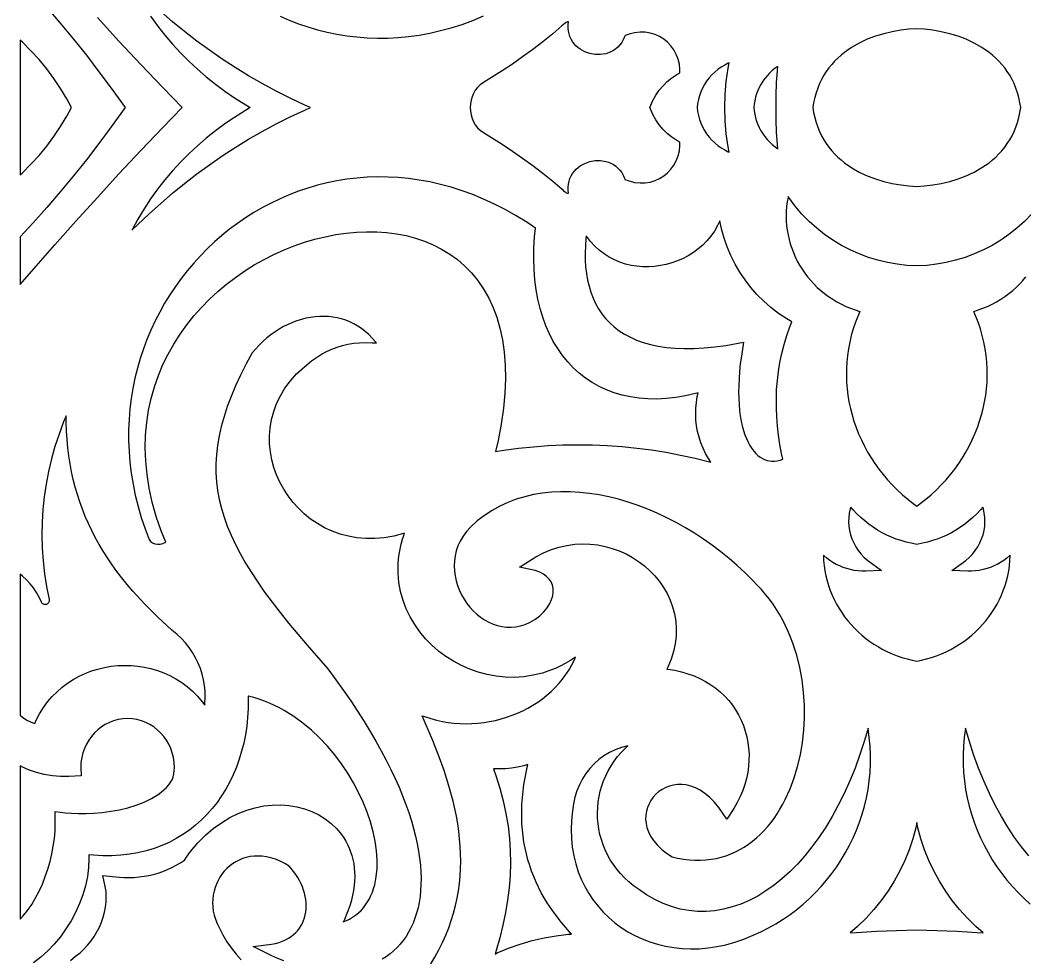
# Model space of a CAD drawing. Extents: x -375 to 375, y -1025 to 1025.
# Drawn here: x -265 to -192.2, y -570.1 to -502.1 of the extents above; entities that cross this region are included whole.
import ezdxf

# ---------------------------------------------------------------- set-up
doc = ezdxf.new("R2010")
doc.units = 0
doc.layers.add('LAYER_10', color=1, linetype='CONTINUOUS')

msp = doc.modelspace()

# ---------------------------------------------------------------- linework, layer by layer
at = {"layer": 'LAYER_10'}
for points in [[(-263.063, -501.175), (-262.084, -502.311), (-261.128, -503.464), (-260.192, -504.633), (-259.279, -505.818), (-258.388, -507.02), (-257.391, -508.417), (-258.388, -509.814), (-259.279, -511.016), (-260.192, -512.201), (-261.128, -513.37), (-262.084, -514.523), (-263.063, -515.659), (-264.062, -516.778), (-264.998, -517.788), (-264.998, -521.247), (-264.014, -520.109), (-262.489, -518.373), (-260.949, -516.648), (-259.396, -514.935), (-257.829, -513.233), (-256.248, -511.543), (-254.654, -509.865), (-253.255, -508.417), (-254.654, -506.969), (-256.248, -505.291), (-257.829, -503.601), (-259.396, -501.899)], [(-255.538, -501.79), (-255.034, -502.491), (-254.504, -503.169), (-253.949, -503.823), (-253.37, -504.454), (-252.769, -505.059), (-252.146, -505.64), (-251.502, -506.195), (-250.839, -506.724), (-250.156, -507.227), (-249.457, -507.703), (-248.315, -508.417), (-249.457, -509.131), (-250.156, -509.607), (-250.839, -510.11), (-251.502, -510.639), (-252.146, -511.194), (-252.769, -511.775), (-253.37, -512.381), (-253.949, -513.011), (-254.504, -513.665), (-255.034, -514.343), (-255.538, -515.044), (-256.015, -515.768), (-256.465, -516.514), (-256.885, -517.281), (-256.9, -517.311), (-256.488, -516.908), (-255.652, -516.126), (-254.805, -515.367), (-253.944, -514.631), (-253.07, -513.918), (-252.179, -513.23), (-251.272, -512.565), (-250.348, -511.924), (-249.404, -511.308), (-248.44, -510.716), (-247.455, -510.149), (-246.448, -509.606), (-245.417, -509.089), (-244.362, -508.597), (-243.944, -508.417), (-244.362, -508.237), (-245.417, -507.745), (-246.448, -507.228), (-247.455, -506.685), (-248.44, -506.118), (-249.404, -505.526), (-250.348, -504.91), (-251.272, -504.269), (-252.179, -503.604), (-253.07, -502.916), (-253.944, -502.203), (-254.805, -501.468)], [(-246.155, -501.806), (-245.496, -502.09), (-244.826, -502.347), (-244.144, -502.577), (-243.452, -502.78), (-242.749, -502.955), (-242.037, -503.101), (-241.315, -503.218), (-240.585, -503.305), (-239.848, -503.361), (-239.103, -503.387), (-238.352, -503.38), (-237.595, -503.341), (-236.833, -503.268), (-236.066, -503.162), (-235.295, -503.022), (-234.52, -502.846), (-233.743, -502.635), (-232.963, -502.388), (-232.181, -502.103), (-231.399, -501.78)], [(-191.673, -516.141), (-192.194, -516.677), (-192.743, -517.171), (-193.318, -517.625), (-193.916, -518.037), (-194.536, -518.408), (-195.175, -518.738), (-195.83, -519.027), (-196.5, -519.274), (-197.182, -519.481), (-197.875, -519.647), (-198.575, -519.772), (-199.281, -519.856), (-200, -519.899), (-200.719, -519.856), (-201.425, -519.772), (-202.125, -519.647), (-202.817, -519.481), (-203.5, -519.274), (-204.17, -519.027), (-204.825, -518.738), (-205.464, -518.408), (-206.084, -518.037), (-206.682, -517.625), (-207.257, -517.171), (-207.806, -516.677), (-208.327, -516.141), (-208.817, -515.565), (-209.274, -514.947), (-209.321, -514.875), (-209.329, -514.91), (-209.39, -515.255), (-209.434, -515.6), (-209.46, -515.944), (-209.468, -516.287), (-209.46, -516.629), (-209.435, -516.969), (-209.393, -517.305), (-209.335, -517.639), (-209.261, -517.969), (-209.171, -518.295), (-209.066, -518.616), (-208.945, -518.932), (-208.809, -519.242), (-208.659, -519.546), (-208.493, -519.843), (-208.314, -520.132), (-208.12, -520.414), (-207.913, -520.686), (-207.692, -520.95), (-207.458, -521.204), (-207.211, -521.448), (-206.951, -521.681), (-206.679, -521.903), (-206.394, -522.113), (-206.097, -522.311), (-205.788, -522.496), (-205.468, -522.667), (-205.136, -522.825), (-204.794, -522.968), (-204.135, -523.206), (-204.444, -523.982), (-204.607, -524.455), (-204.747, -524.932), (-204.863, -525.411), (-204.956, -525.893), (-205.027, -526.376), (-205.076, -526.86), (-205.102, -527.344), (-205.107, -527.828), (-205.09, -528.31), (-205.052, -528.792), (-204.993, -529.271), (-204.914, -529.747), (-204.813, -530.22), (-204.693, -530.689), (-204.553, -531.153), (-204.393, -531.612), (-204.214, -532.065), (-204.016, -532.511), (-203.799, -532.951), (-203.564, -533.382), (-203.31, -533.805), (-203.038, -534.219), (-202.749, -534.623), (-202.442, -535.016), (-202.118, -535.399), (-201.778, -535.77), (-201.421, -536.129), (-201.047, -536.474), (-200.657, -536.806), (-200.252, -537.124), (-200, -537.306), (-199.748, -537.124), (-199.342, -536.806), (-198.953, -536.474), (-198.579, -536.129), (-198.222, -535.77), (-197.881, -535.399), (-197.558, -535.016), (-197.251, -534.623), (-196.962, -534.219), (-196.69, -533.805), (-196.436, -533.382), (-196.201, -532.951), (-195.984, -532.511), (-195.786, -532.065), (-195.607, -531.612), (-195.447, -531.153), (-195.307, -530.689), (-195.186, -530.22), (-195.086, -529.747), (-195.007, -529.271), (-194.948, -528.792), (-194.91, -528.31), (-194.893, -527.828), (-194.898, -527.344), (-194.924, -526.86), (-194.973, -526.376), (-195.043, -525.893), (-195.137, -525.411), (-195.253, -524.932), (-195.393, -524.455), (-195.556, -523.982), (-195.864, -523.206), (-195.206, -522.968), (-194.864, -522.825), (-194.532, -522.667), (-194.212, -522.496), (-193.903, -522.311), (-193.606, -522.113), (-193.321, -521.903), (-193.049, -521.681), (-192.789, -521.448), (-192.542, -521.204), (-192.308, -520.95), (-192.087, -520.686)], [(-235.236, -570.479), (-234.945, -569.995), (-234.652, -569.462), (-234.385, -568.928), (-234.146, -568.395), (-233.932, -567.861), (-233.743, -567.327), (-233.579, -566.793), (-233.438, -566.258), (-233.321, -565.723), (-233.226, -565.187), (-233.152, -564.65), (-233.1, -564.112), (-233.069, -563.574), (-233.058, -563.034), (-233.066, -562.493), (-233.093, -561.952), (-233.138, -561.409), (-233.2, -560.864), (-233.28, -560.319), (-233.376, -559.774), (-233.616, -558.675), (-233.914, -557.572), (-234.265, -556.464), (-234.665, -555.351), (-235.11, -554.233), (-235.849, -552.514), (-234.811, -552.805), (-234.387, -552.901), (-233.961, -552.976), (-233.532, -553.029), (-233.102, -553.061), (-232.671, -553.073), (-232.242, -553.064), (-231.813, -553.035), (-231.388, -552.987), (-230.966, -552.919), (-230.548, -552.833), (-230.135, -552.728), (-229.729, -552.604), (-229.329, -552.463), (-228.938, -552.304), (-228.556, -552.128), (-228.184, -551.935), (-227.822, -551.725), (-227.473, -551.5), (-227.136, -551.259), (-226.812, -551.003), (-226.503, -550.732), (-226.21, -550.446), (-225.933, -550.146), (-225.672, -549.833), (-225.43, -549.506), (-225.206, -549.166), (-225.002, -548.814), (-224.819, -548.449), (-224.728, -548.239), (-224.84, -548.318), (-225.159, -548.524), (-225.482, -548.712), (-225.808, -548.884), (-226.137, -549.038), (-226.472, -549.177), (-227.139, -549.403), (-227.813, -549.567), (-228.49, -549.67), (-229.165, -549.714), (-229.835, -549.7), (-230.497, -549.633), (-231.149, -549.512), (-231.786, -549.342), (-232.407, -549.123), (-233.007, -548.858), (-233.584, -548.55), (-234.136, -548.2), (-234.658, -547.81), (-235.148, -547.382), (-235.603, -546.919), (-236.02, -546.422), (-236.395, -545.893), (-236.726, -545.335), (-237.009, -544.749), (-237.24, -544.137), (-237.418, -543.503), (-237.537, -542.851), (-237.574, -542.513), (-237.596, -542.174), (-237.601, -541.831), (-237.59, -541.485), (-237.562, -541.135), (-237.517, -540.782), (-237.455, -540.427), (-237.375, -540.069), (-237.276, -539.71), (-237.159, -539.349), (-237.128, -539.266), (-237.201, -539.291), (-237.906, -539.476), (-238.598, -539.597), (-239.276, -539.656), (-239.937, -539.656), (-240.579, -539.599), (-241.2, -539.489), (-241.8, -539.329), (-242.375, -539.121), (-242.923, -538.867), (-243.444, -538.572), (-243.936, -538.238), (-244.396, -537.868), (-244.823, -537.464), (-245.215, -537.03), (-245.571, -536.568), (-245.89, -536.081), (-246.169, -535.571), (-246.406, -535.043), (-246.601, -534.497), (-246.751, -533.938), (-246.855, -533.368), (-246.91, -532.789), (-246.915, -532.205), (-246.869, -531.619), (-246.769, -531.034), (-246.613, -530.452), (-246.401, -529.878), (-246.13, -529.314), (-245.8, -528.764), (-245.409, -528.23), (-244.954, -527.715), (-244.583, -527.37), (-244.222, -527.061), (-243.864, -526.78), (-243.504, -526.525), (-243.142, -526.298), (-242.776, -526.098), (-242.403, -525.925), (-242.022, -525.779), (-241.631, -525.661), (-241.23, -525.569), (-240.816, -525.503), (-240.389, -525.463), (-239.945, -525.449), (-239.485, -525.459), (-239.174, -525.481), (-239.236, -525.399), (-239.473, -525.124), (-239.721, -524.872), (-239.979, -524.644), (-240.247, -524.438), (-240.523, -524.254), (-240.807, -524.092), (-241.099, -523.952), (-241.398, -523.833), (-241.702, -523.735), (-242.013, -523.658), (-242.328, -523.602), (-242.647, -523.566), (-242.969, -523.55), (-243.294, -523.554), (-243.621, -523.579), (-243.949, -523.623), (-244.278, -523.687), (-244.605, -523.77), (-244.932, -523.872), (-245.256, -523.994), (-245.578, -524.135), (-245.895, -524.294), (-246.208, -524.472), (-246.515, -524.668), (-246.817, -524.882), (-247.111, -525.115), (-247.397, -525.365), (-247.674, -525.632), (-247.942, -525.917), (-248.183, -526.199), (-248.615, -527.001), (-249.019, -527.805), (-249.381, -528.587), (-249.7, -529.348), (-249.979, -530.091), (-250.216, -530.816), (-250.413, -531.524), (-250.569, -532.219), (-250.686, -532.901), (-250.762, -533.571), (-250.8, -534.233), (-250.798, -534.887), (-250.758, -535.536), (-250.679, -536.181), (-250.561, -536.824), (-250.405, -537.468), (-250.21, -538.113), (-249.977, -538.762), (-249.705, -539.416), (-249.395, -540.077), (-249.047, -540.746), (-248.66, -541.426), (-248.235, -542.116), (-247.771, -542.819), (-247.27, -543.537), (-246.73, -544.27), (-246.153, -545.02), (-245.539, -545.788), (-244.198, -547.389), (-242.699, -549.093), (-242.109, -549.889), (-241.554, -550.663), (-241.029, -551.425), (-240.532, -552.173), (-240.063, -552.908), (-239.621, -553.63), (-239.207, -554.338), (-238.82, -555.033), (-238.459, -555.715), (-238.124, -556.383), (-237.815, -557.037), (-237.53, -557.678), (-237.271, -558.304), (-237.036, -558.917), (-236.824, -559.517), (-236.636, -560.102), (-236.472, -560.673), (-236.33, -561.231), (-236.21, -561.774), (-236.112, -562.303), (-236.035, -562.818), (-235.98, -563.319), (-235.946, -563.805), (-235.932, -564.277), (-235.938, -564.735), (-235.963, -565.178), (-236.008, -565.606), (-236.072, -566.02), (-236.155, -566.418), (-236.256, -566.802), (-236.375, -567.17), (-236.511, -567.522), (-236.665, -567.859), (-236.836, -568.18), (-237.023, -568.485), (-237.225, -568.773), (-237.443, -569.045), (-237.676, -569.3), (-237.923, -569.537), (-238.184, -569.758), (-238.459, -569.96), (-238.745, -570.145)], [(-261.335, -570.235), (-260.971, -569.924), (-260.654, -569.671), (-260.368, -569.406), (-260.102, -569.121), (-259.855, -568.818), (-259.631, -568.5), (-259.429, -568.167), (-259.252, -567.822), (-259.1, -567.467), (-258.973, -567.105), (-258.874, -566.736), (-258.804, -566.364), (-258.762, -565.99), (-258.751, -565.615), (-258.771, -565.243), (-258.823, -564.875), (-259.01, -564.073), (-257.818, -564.201), (-257.45, -564.219), (-257.084, -564.221), (-256.723, -564.208), (-256.366, -564.178), (-256.014, -564.132), (-255.667, -564.07), (-255.325, -563.991), (-254.986, -563.895), (-254.653, -563.781), (-254.323, -563.65), (-253.998, -563.501), (-253.677, -563.333), (-253.361, -563.147), (-253.091, -562.969), (-252.885, -562.671), (-252.634, -562.335), (-252.376, -562.016), (-252.109, -561.712), (-251.562, -561.16), (-250.992, -560.67), (-250.404, -560.245), (-249.802, -559.882), (-249.189, -559.581), (-248.571, -559.34), (-247.95, -559.158), (-247.33, -559.033), (-246.715, -558.965), (-246.11, -558.952), (-245.517, -558.993), (-244.94, -559.087), (-244.384, -559.231), (-243.852, -559.426), (-243.348, -559.669), (-242.875, -559.961), (-242.439, -560.299), (-242.043, -560.682), (-241.694, -561.105), (-241.534, -561.338), (-241.389, -561.577), (-241.258, -561.827), (-241.14, -562.086), (-241.037, -562.355), (-240.948, -562.633), (-240.875, -562.92), (-240.818, -563.215), (-240.777, -563.519), (-240.752, -563.83), (-240.745, -564.15), (-240.756, -564.476), (-240.784, -564.81), (-240.831, -565.151), (-240.896, -565.498), (-240.98, -565.851), (-241.084, -566.211), (-241.207, -566.577), (-241.351, -566.949), (-241.515, -567.327), (-241.57, -567.439), (-241.379, -567.361), (-241.129, -567.236), (-240.895, -567.097), (-240.677, -566.945), (-240.475, -566.779), (-240.287, -566.601), (-240.115, -566.409), (-239.956, -566.206), (-239.812, -565.991), (-239.682, -565.763), (-239.565, -565.525), (-239.462, -565.275), (-239.372, -565.015), (-239.296, -564.744), (-239.234, -564.464), (-239.185, -564.178), (-239.126, -563.569), (-239.12, -562.935), (-239.165, -562.275), (-239.262, -561.594), (-239.408, -560.897), (-239.602, -560.19), (-239.843, -559.476), (-240.13, -558.761), (-240.461, -558.05), (-240.834, -557.346), (-241.249, -556.654), (-241.702, -555.98), (-242.194, -555.328), (-242.722, -554.702), (-243.284, -554.107), (-243.879, -553.547), (-244.506, -553.027), (-245.162, -552.551), (-245.849, -552.122), (-246.198, -551.929), (-246.557, -551.749), (-246.922, -551.582), (-247.292, -551.431), (-247.669, -551.295), (-248.051, -551.174), (-248.439, -551.07), (-248.463, -551.065), (-248.455, -551.325), (-248.466, -551.977), (-248.505, -552.62), (-248.572, -553.252), (-248.667, -553.872), (-248.79, -554.48), (-248.939, -555.075), (-249.116, -555.654), (-249.319, -556.219), (-249.548, -556.767), (-249.803, -557.297), (-250.083, -557.808), (-250.388, -558.3), (-250.718, -558.772), (-251.073, -559.221), (-251.451, -559.648), (-251.853, -560.051), (-252.278, -560.429), (-252.725, -560.781), (-253.195, -561.106), (-253.686, -561.403), (-254.199, -561.671), (-254.733, -561.908), (-255.287, -562.115), (-255.86, -562.289), (-256.453, -562.43), (-257.064, -562.537), (-257.694, -562.61), (-258.341, -562.646), (-259.006, -562.645), (-259.687, -562.607), (-260.017, -562.571), (-260.007, -562.842), (-260.031, -563.496), (-260.114, -564.156), (-260.253, -564.815), (-260.444, -565.47), (-260.685, -566.114), (-260.971, -566.745), (-261.301, -567.357), (-261.672, -567.947), (-262.08, -568.51), (-262.524, -569.041), (-262.999, -569.537), (-263.505, -569.992), (-264.038, -570.402)], [(-191.882, -562.651), (-192.404, -562.005), (-192.908, -561.314), (-193.395, -560.58), (-193.863, -559.803), (-194.311, -558.985), (-194.738, -558.124), (-195.142, -557.224), (-195.523, -556.283), (-195.879, -555.302), (-196.209, -554.283), (-196.465, -553.391), (-196.472, -553.43), (-196.56, -554.072), (-196.617, -554.712), (-196.644, -555.347), (-196.642, -555.978), (-196.611, -556.604), (-196.551, -557.224), (-196.464, -557.837), (-196.35, -558.443), (-196.209, -559.041), (-196.042, -559.63), (-195.85, -560.209), (-195.633, -560.779), (-195.392, -561.337), (-195.127, -561.883), (-194.838, -562.417), (-194.528, -562.937), (-194.195, -563.443), (-193.841, -563.935), (-193.466, -564.41), (-193.071, -564.87), (-192.656, -565.312), (-192.223, -565.737), (-191.77, -566.143)], [(-245.877, -570.254), (-246.309, -570.078), (-246.743, -569.885), (-248.106, -569.223), (-246.773, -569.05), (-246.49, -568.993), (-246.226, -568.921), (-245.98, -568.834), (-245.752, -568.733), (-245.542, -568.619), (-245.349, -568.493), (-245.173, -568.356), (-245.014, -568.208), (-244.87, -568.05), (-244.743, -567.883), (-244.63, -567.707), (-244.533, -567.522), (-244.45, -567.33), (-244.383, -567.131), (-244.33, -566.925), (-244.292, -566.713), (-244.27, -566.496), (-244.262, -566.275), (-244.269, -566.05), (-244.292, -565.822), (-244.329, -565.592), (-244.382, -565.36), (-244.449, -565.129), (-244.532, -564.898), (-244.629, -564.668), (-244.742, -564.441), (-244.87, -564.216), (-245.012, -563.996), (-245.169, -563.781), (-245.341, -563.571), (-245.504, -563.393), (-245.818, -563.204), (-246.156, -563.033), (-246.489, -562.897), (-246.815, -562.793), (-247.134, -562.72), (-247.445, -562.676), (-247.749, -562.661), (-248.043, -562.672), (-248.328, -562.708), (-248.603, -562.769), (-248.868, -562.852), (-249.121, -562.957), (-249.363, -563.083), (-249.592, -563.228), (-249.807, -563.392), (-250.008, -563.572), (-250.194, -563.769), (-250.364, -563.981), (-250.517, -564.206), (-250.652, -564.444), (-250.769, -564.693), (-250.866, -564.952), (-250.942, -565.219), (-250.998, -565.495), (-251.031, -565.777), (-251.042, -566.064), (-251.029, -566.356), (-250.992, -566.651), (-250.929, -566.948), (-250.839, -567.247), (-250.722, -567.546), (-250.573, -567.852), (-250.299, -568.38), (-250.001, -568.872), (-249.678, -569.336), (-249.332, -569.769), (-248.963, -570.174)]]:
    msp.add_lwpolyline(points, dxfattribs=at)
for points in [[(-225.716, -514.342), (-225.598, -514.455), (-225.498, -514.534), (-225.407, -514.59), (-225.33, -514.622), (-225.269, -514.632), (-225.239, -514.63), (-225.267, -514.404), (-225.272, -514.178), (-225.251, -513.961), (-225.208, -513.753), (-225.143, -513.556), (-225.058, -513.371), (-224.955, -513.199), (-224.837, -513.041), (-224.699, -512.891), (-224.403, -512.65), (-224.064, -512.462), (-223.699, -512.332), (-223.317, -512.263), (-222.928, -512.258), (-222.549, -512.319), (-222.354, -512.379), (-222.171, -512.455), (-221.994, -512.551), (-221.826, -512.666), (-221.668, -512.801), (-221.522, -512.957), (-221.391, -513.132), (-221.276, -513.326), (-221.178, -513.539), (-221.151, -513.621), (-220.855, -513.738), (-220.453, -513.839), (-220.061, -513.883), (-219.681, -513.874), (-219.316, -513.816), (-218.97, -513.711), (-218.644, -513.562), (-218.342, -513.373), (-218.066, -513.147), (-217.822, -512.886), (-217.611, -512.593), (-217.436, -512.272), (-217.302, -511.926), (-217.212, -511.556), (-217.168, -511.167), (-217.172, -510.925), (-217.385, -510.815), (-217.749, -510.576), (-218.086, -510.304), (-218.393, -510.001), (-218.67, -509.669), (-218.915, -509.312), (-219.125, -508.931), (-219.348, -508.417), (-219.125, -507.904), (-218.915, -507.522), (-218.67, -507.165), (-218.393, -506.833), (-218.086, -506.53), (-217.749, -506.258), (-217.385, -506.019), (-217.172, -505.909), (-217.168, -505.667), (-217.212, -505.278), (-217.302, -504.908), (-217.436, -504.562), (-217.611, -504.241), (-217.822, -503.949), (-218.066, -503.688), (-218.342, -503.461), (-218.644, -503.272), (-218.97, -503.123), (-219.316, -503.018), (-219.681, -502.96), (-220.061, -502.951), (-220.453, -502.995), (-220.859, -503.097), (-221.059, -503.168), (-221.149, -503.207), (-221.178, -503.295), (-221.276, -503.508), (-221.391, -503.702), (-221.522, -503.877), (-221.668, -504.033), (-221.826, -504.168), (-221.994, -504.283), (-222.171, -504.379), (-222.354, -504.456), (-222.549, -504.515), (-222.928, -504.576), (-223.317, -504.571), (-223.699, -504.502), (-224.064, -504.372), (-224.397, -504.187), (-224.558, -504.068), (-224.704, -503.938), (-224.837, -503.793), (-224.955, -503.635), (-225.058, -503.463), (-225.143, -503.278), (-225.208, -503.081), (-225.251, -502.873), (-225.272, -502.656), (-225.267, -502.431), (-225.239, -502.204), (-225.269, -502.202), (-225.33, -502.212), (-225.407, -502.244), (-225.492, -502.296), (-225.721, -502.496), (-226.39, -503.079), (-227.097, -503.653), (-227.827, -504.212), (-228.569, -504.75), (-229.311, -505.264), (-230.044, -505.75), (-231.419, -506.608), (-231.652, -506.773), (-231.844, -506.957), (-232.005, -507.164), (-232.137, -507.391), (-232.24, -507.634), (-232.312, -507.888), (-232.354, -508.149), (-232.365, -508.417), (-232.354, -508.685), (-232.312, -508.946), (-232.24, -509.201), (-232.137, -509.443), (-232.005, -509.67), (-231.844, -509.877), (-231.652, -510.061), (-231.419, -510.226), (-230.044, -511.084), (-229.311, -511.57), (-228.569, -512.084), (-227.827, -512.622), (-227.097, -513.181), (-226.39, -513.755)], [(-197.008, -503.248), (-197.614, -503.064), (-198.224, -502.92), (-198.832, -502.813), (-199.43, -502.741), (-200, -502.704), (-200.57, -502.741), (-201.168, -502.813), (-201.776, -502.92), (-202.386, -503.064), (-202.992, -503.248), (-203.588, -503.474), (-204.165, -503.743), (-204.721, -504.059), (-204.984, -504.232), (-205.241, -504.418), (-205.489, -504.617), (-205.726, -504.828), (-205.953, -505.052), (-206.169, -505.289), (-206.372, -505.54), (-206.563, -505.804), (-206.74, -506.082), (-206.903, -506.374), (-207.051, -506.682), (-207.184, -507.004), (-207.3, -507.343), (-207.398, -507.698), (-207.479, -508.069), (-207.534, -508.417), (-207.479, -508.765), (-207.398, -509.136), (-207.3, -509.491), (-207.184, -509.83), (-207.051, -510.152), (-206.903, -510.46), (-206.74, -510.752), (-206.563, -511.03), (-206.372, -511.294), (-206.169, -511.545), (-205.953, -511.782), (-205.726, -512.006), (-205.489, -512.217), (-205.244, -512.414), (-204.718, -512.777), (-204.165, -513.091), (-203.588, -513.36), (-202.992, -513.586), (-202.386, -513.77), (-201.776, -513.914), (-201.168, -514.021), (-200.57, -514.093), (-200, -514.13), (-199.43, -514.093), (-198.832, -514.021), (-198.224, -513.914), (-197.614, -513.77), (-197.008, -513.586), (-196.412, -513.36), (-195.835, -513.091), (-195.279, -512.775), (-195.016, -512.603), (-194.759, -512.416), (-194.511, -512.217), (-194.274, -512.006), (-194.047, -511.782), (-193.831, -511.545), (-193.627, -511.294), (-193.437, -511.03), (-193.26, -510.752), (-193.097, -510.46), (-192.949, -510.152), (-192.816, -509.83), (-192.7, -509.491), (-192.602, -509.136), (-192.521, -508.765), (-192.466, -508.417), (-192.521, -508.069), (-192.602, -507.698), (-192.7, -507.343), (-192.816, -507.004), (-192.949, -506.682), (-193.097, -506.374), (-193.26, -506.082), (-193.437, -505.804), (-193.627, -505.54), (-193.831, -505.289), (-194.047, -505.052), (-194.274, -504.828), (-194.511, -504.617), (-194.756, -504.42), (-195.282, -504.057), (-195.835, -503.743), (-196.412, -503.474)], [(-262.059, -507.041), (-262.541, -506.317), (-263.061, -505.619), (-263.617, -504.948), (-264.208, -504.304), (-264.833, -503.688), (-264.998, -503.542), (-264.998, -508.417), (-264.998, -513.292), (-264.833, -513.146), (-264.208, -512.53), (-263.617, -511.886), (-263.061, -511.215), (-262.541, -510.517), (-262.059, -509.794), (-261.615, -509.047), (-261.283, -508.417), (-261.615, -507.787)], [(-214.18, -505.493), (-214.421, -505.663), (-214.648, -505.851), (-214.86, -506.055), (-215.056, -506.274), (-215.234, -506.508), (-215.395, -506.754), (-215.536, -507.012), (-215.657, -507.28), (-215.756, -507.558), (-215.834, -507.843), (-215.888, -508.136), (-215.916, -508.417), (-215.888, -508.698), (-215.834, -508.991), (-215.756, -509.276), (-215.657, -509.554), (-215.536, -509.822), (-215.395, -510.08), (-215.234, -510.326), (-215.056, -510.56), (-214.86, -510.779), (-214.648, -510.983), (-214.421, -511.171), (-214.18, -511.342), (-213.926, -511.493), (-213.661, -511.625), (-213.593, -511.652), (-213.67, -511.258), (-213.806, -510.315), (-213.885, -509.369), (-213.919, -508.417), (-213.885, -507.465), (-213.806, -506.521), (-213.746, -506.046), (-213.67, -505.574), (-213.593, -505.182), (-213.661, -505.209), (-213.926, -505.341)], [(-210.472, -505.743), (-210.666, -505.921), (-210.845, -506.11), (-211.011, -506.31), (-211.163, -506.518), (-211.3, -506.736), (-211.422, -506.961), (-211.528, -507.193), (-211.619, -507.432), (-211.693, -507.676), (-211.751, -507.925), (-211.792, -508.178), (-211.814, -508.417), (-211.792, -508.656), (-211.751, -508.909), (-211.693, -509.158), (-211.619, -509.402), (-211.528, -509.641), (-211.422, -509.873), (-211.3, -510.098), (-211.163, -510.316), (-211.011, -510.524), (-210.845, -510.724), (-210.666, -510.913), (-210.472, -511.091), (-210.266, -511.258), (-210.065, -511.399), (-210.098, -511.106), (-210.165, -510.209), (-210.199, -509.311), (-210.2, -508.417), (-210.199, -507.523), (-210.165, -506.625), (-210.098, -505.728), (-210.065, -505.435), (-210.266, -505.576)], [(-255.493, -529.494), (-255.256, -528.655), (-254.971, -527.84), (-254.642, -527.052), (-254.269, -526.29), (-253.857, -525.555), (-253.406, -524.848), (-252.92, -524.17), (-252.401, -523.52), (-251.85, -522.9), (-251.271, -522.31), (-250.664, -521.75), (-250.034, -521.222), (-249.381, -520.725), (-248.709, -520.261), (-248.019, -519.829), (-247.313, -519.431), (-246.594, -519.067), (-245.864, -518.737), (-245.125, -518.443), (-244.379, -518.184), (-243.629, -517.962), (-242.876, -517.776), (-242.123, -517.628), (-241.372, -517.518), (-240.625, -517.448), (-239.883, -517.416), (-239.151, -517.425), (-238.428, -517.475), (-237.719, -517.566), (-237.024, -517.7), (-236.347, -517.878), (-235.689, -518.099), (-235.053, -518.365), (-234.441, -518.676), (-233.856, -519.033), (-233.3, -519.438), (-232.777, -519.889), (-232.287, -520.389), (-231.835, -520.937), (-231.422, -521.533), (-231.051, -522.178), (-230.724, -522.871), (-230.444, -523.614), (-230.212, -524.406), (-230.031, -525.247), (-229.903, -526.138), (-229.829, -527.079), (-229.812, -528.071), (-229.854, -529.114), (-229.957, -530.209), (-230.122, -531.357), (-230.351, -532.558), (-230.54, -533.356), (-229.928, -533.256), (-228.861, -533.113), (-227.792, -533.002), (-226.721, -532.922), (-225.649, -532.873), (-224.577, -532.856), (-223.505, -532.869), (-222.434, -532.914), (-221.365, -532.99), (-220.299, -533.097), (-219.236, -533.235), (-218.177, -533.404), (-217.123, -533.604), (-216.074, -533.834), (-215.032, -534.096), (-214.918, -534.128), (-215.094, -533.863), (-215.307, -533.49), (-215.493, -533.106), (-215.652, -532.712), (-215.783, -532.31), (-215.887, -531.9), (-215.963, -531.484), (-216.01, -531.064), (-216.028, -530.641), (-216.018, -530.216), (-215.978, -529.791), (-215.908, -529.368), (-215.84, -529.083), (-216.043, -529.141), (-216.765, -529.306), (-217.472, -529.428), (-218.163, -529.506), (-218.837, -529.541), (-219.493, -529.533), (-220.131, -529.484), (-220.75, -529.394), (-221.348, -529.263), (-221.926, -529.092), (-222.482, -528.882), (-223.015, -528.634), (-223.524, -528.348), (-224.009, -528.025), (-224.467, -527.666), (-224.9, -527.273), (-225.304, -526.845), (-225.681, -526.384), (-226.029, -525.891), (-226.347, -525.366), (-226.634, -524.812), (-226.891, -524.228), (-227.116, -523.616), (-227.309, -522.976), (-227.469, -522.309), (-227.596, -521.617), (-227.688, -520.899), (-227.746, -520.157), (-227.769, -519.392), (-227.756, -518.603), (-227.707, -517.793), (-227.64, -517.155), (-228.27, -516.734), (-229.05, -516.254), (-229.833, -515.814), (-230.616, -515.414), (-231.399, -515.054), (-232.181, -514.731), (-232.963, -514.447), (-233.743, -514.199), (-234.52, -513.988), (-235.295, -513.812), (-236.066, -513.672), (-236.833, -513.566), (-237.595, -513.493), (-238.352, -513.454), (-239.103, -513.448), (-239.848, -513.473), (-240.585, -513.529), (-241.315, -513.616), (-242.037, -513.733), (-242.749, -513.879), (-243.452, -514.054), (-244.144, -514.257), (-244.826, -514.487), (-245.496, -514.745), (-246.155, -515.028), (-246.8, -515.337), (-247.432, -515.671), (-248.05, -516.029), (-248.654, -516.41), (-249.242, -516.815), (-249.814, -517.242), (-250.37, -517.691), (-250.909, -518.161), (-251.43, -518.652), (-251.932, -519.162), (-252.415, -519.692), (-252.879, -520.24), (-253.322, -520.806), (-253.744, -521.39), (-254.145, -521.99), (-254.523, -522.606), (-254.879, -523.238), (-255.211, -523.884), (-255.518, -524.544), (-255.801, -525.218), (-256.059, -525.905), (-256.291, -526.604), (-256.496, -527.314), (-256.673, -528.036), (-256.823, -528.768), (-256.944, -529.509), (-257.036, -530.26), (-257.098, -531.019), (-257.13, -531.786), (-257.131, -532.56), (-257.1, -533.341), (-257.037, -534.128), (-256.941, -534.921), (-256.811, -535.718), (-256.647, -536.519), (-256.447, -537.325), (-256.213, -538.133), (-255.942, -538.943), (-255.645, -539.727), (-255.599, -539.794), (-255.537, -539.863), (-255.47, -539.92), (-255.405, -539.962), (-255.232, -540.032), (-255.047, -540.061), (-254.847, -540.051), (-254.64, -540.002), (-254.446, -539.919), (-254.775, -539.102), (-255.132, -538.053), (-255.421, -537.022), (-255.642, -536.009), (-255.798, -535.015), (-255.892, -534.041), (-255.925, -533.087), (-255.899, -532.155), (-255.817, -531.245), (-255.681, -530.358)], [(-219.432, -519.961), (-219.859, -519.957), (-220.285, -519.922), (-220.706, -519.856), (-221.121, -519.757), (-221.528, -519.625), (-221.923, -519.461), (-222.305, -519.262), (-222.672, -519.03), (-223.02, -518.762), (-223.348, -518.46), (-223.652, -518.122), (-223.93, -517.75), (-223.957, -517.706), (-223.982, -517.917), (-224.024, -518.448), (-224.042, -518.968), (-224.035, -519.476), (-224.004, -519.971), (-223.947, -520.453), (-223.865, -520.919), (-223.757, -521.37), (-223.623, -521.805), (-223.463, -522.221), (-223.277, -522.62), (-223.063, -522.999), (-222.822, -523.359), (-222.553, -523.699), (-222.255, -524.017), (-221.928, -524.314), (-221.571, -524.589), (-221.182, -524.841), (-220.762, -525.068), (-220.309, -525.271), (-219.822, -525.447), (-219.301, -525.596), (-218.745, -525.716), (-218.154, -525.806), (-217.526, -525.865), (-216.862, -525.892), (-216.161, -525.885), (-215.423, -525.844), (-214.647, -525.767), (-213.832, -525.653), (-212.557, -525.426), (-212.718, -526.439), (-212.791, -527.001), (-212.848, -527.543), (-212.886, -528.065), (-212.909, -528.567), (-212.915, -529.049), (-212.906, -529.509), (-212.882, -529.948), (-212.844, -530.366), (-212.792, -530.763), (-212.727, -531.137), (-212.65, -531.49), (-212.561, -531.819), (-212.46, -532.126), (-212.35, -532.411), (-212.23, -532.672), (-212.102, -532.909), (-211.965, -533.124), (-211.822, -533.314), (-211.673, -533.482), (-211.518, -533.627), (-211.358, -533.749), (-211.195, -533.849), (-211.027, -533.928), (-210.855, -533.986), (-210.678, -534.023), (-210.496, -534.04), (-210.308, -534.036), (-210.115, -534.01), (-209.915, -533.962), (-209.713, -533.892), (-209.802, -533.489), (-209.925, -532.831), (-210.024, -532.17), (-210.1, -531.508), (-210.152, -530.844), (-210.179, -530.181), (-210.181, -529.518), (-210.157, -528.856), (-210.106, -528.196), (-210.027, -527.539), (-209.921, -526.885), (-209.785, -526.235), (-209.621, -525.59), (-209.426, -524.95), (-209.201, -524.317), (-209.051, -523.952), (-209.431, -523.735), (-210.021, -523.343), (-210.577, -522.918), (-211.099, -522.46), (-211.585, -521.973), (-212.035, -521.458), (-212.45, -520.916), (-212.827, -520.349), (-213.168, -519.76), (-213.471, -519.15), (-213.737, -518.522), (-213.964, -517.875), (-214.153, -517.214), (-214.282, -516.628), (-214.446, -516.977), (-214.672, -517.367), (-214.928, -517.732), (-215.211, -518.071), (-215.518, -518.383), (-215.847, -518.668), (-216.197, -518.925), (-216.563, -519.155), (-216.945, -519.357), (-217.339, -519.53), (-217.745, -519.675), (-218.159, -519.791), (-218.58, -519.877), (-219.005, -519.934)], [(-260.673, -537.005), (-260.846, -536.47), (-261.002, -535.926), (-261.141, -535.375), (-261.263, -534.815), (-261.369, -534.246), (-261.458, -533.667), (-261.531, -533.079), (-261.588, -532.481), (-261.629, -531.873), (-261.654, -531.253), (-261.662, -530.769), (-261.847, -531.203), (-262.177, -532.084), (-262.469, -532.975), (-262.722, -533.876), (-262.936, -534.785), (-263.111, -535.701), (-263.246, -536.622), (-263.341, -537.549), (-263.397, -538.478), (-263.414, -539.41), (-263.39, -540.343), (-263.326, -541.275), (-263.221, -542.207), (-263.077, -543.135), (-262.89, -544.067), (-262.883, -544.132), (-262.888, -544.192), (-262.903, -544.246), (-262.927, -544.295), (-262.96, -544.337), (-262.999, -544.373), (-263.043, -544.401), (-263.091, -544.422), (-263.141, -544.434), (-263.193, -544.438), (-263.245, -544.434), (-263.296, -544.419), (-263.344, -544.395), (-263.388, -544.361), (-263.426, -544.316), (-263.458, -544.259), (-263.624, -543.896), (-263.813, -543.559), (-264.027, -543.237), (-264.267, -542.934), (-264.531, -542.649), (-264.817, -542.385), (-264.998, -542.243), (-264.998, -552.454), (-264.788, -552.629), (-264.45, -552.843), (-264.082, -553.014), (-263.927, -553.063), (-263.826, -552.825), (-263.58, -552.352), (-263.305, -551.908), (-263.002, -551.493), (-262.673, -551.108), (-262.32, -550.752), (-261.945, -550.427), (-261.551, -550.131), (-261.139, -549.866), (-260.712, -549.631), (-260.27, -549.427), (-259.817, -549.253), (-259.354, -549.109), (-258.883, -548.996), (-258.406, -548.914), (-257.924, -548.863), (-257.441, -548.843), (-256.956, -548.854), (-256.473, -548.897), (-255.993, -548.97), (-255.518, -549.076), (-255.05, -549.213), (-254.591, -549.383), (-254.142, -549.584), (-253.707, -549.818), (-253.286, -550.085), (-252.882, -550.384), (-252.496, -550.716), (-252.132, -551.082), (-251.79, -551.48), (-251.613, -551.721), (-251.597, -551.594), (-251.576, -551.163), (-251.586, -550.734), (-251.627, -550.309), (-251.699, -549.889), (-251.801, -549.475), (-251.932, -549.07), (-252.092, -548.674), (-252.28, -548.289), (-252.496, -547.917), (-252.739, -547.559), (-253.009, -547.216), (-253.306, -546.891), (-253.628, -546.584), (-253.991, -546.285), (-255.013, -545.341), (-255.955, -544.401), (-256.82, -543.459), (-257.226, -542.984), (-257.613, -542.508), (-257.981, -542.03), (-258.331, -541.548), (-258.662, -541.063), (-258.976, -540.574), (-259.272, -540.081), (-259.549, -539.583), (-259.809, -539.08), (-260.051, -538.571), (-260.276, -538.055), (-260.483, -537.534)], [(-217.739, -562.717), (-217.342, -562.809), (-216.911, -562.885), (-216.489, -562.935), (-216.078, -562.961), (-215.676, -562.963), (-215.284, -562.942), (-214.902, -562.898), (-214.53, -562.832), (-214.168, -562.744), (-213.815, -562.637), (-213.472, -562.509), (-213.139, -562.361), (-212.815, -562.195), (-212.501, -562.01), (-212.197, -561.807), (-211.903, -561.587), (-211.618, -561.35), (-211.344, -561.097), (-211.08, -560.828), (-210.826, -560.544), (-210.582, -560.245), (-210.35, -559.932), (-210.128, -559.606), (-209.916, -559.267), (-209.716, -558.916), (-209.529, -558.557), (-209.184, -557.797), (-208.887, -557.002), (-208.638, -556.174), (-208.438, -555.318), (-208.287, -554.44), (-208.187, -553.544), (-208.139, -552.636), (-208.144, -551.722), (-208.202, -550.806), (-208.315, -549.894), (-208.482, -548.991), (-208.706, -548.1), (-208.838, -547.665), (-208.985, -547.233), (-209.146, -546.807), (-209.322, -546.388), (-209.512, -545.977), (-209.717, -545.573), (-209.936, -545.178), (-210.17, -544.793), (-210.419, -544.417), (-210.683, -544.052), (-210.961, -543.698), (-211.255, -543.356), (-211.564, -543.026), (-211.896, -542.702), (-212.444, -542.149), (-213.009, -541.619), (-213.593, -541.108), (-214.197, -540.616), (-214.817, -540.146), (-215.453, -539.698), (-216.103, -539.272), (-216.765, -538.871), (-217.438, -538.494), (-218.121, -538.143), (-218.811, -537.819), (-219.507, -537.523), (-220.208, -537.255), (-220.913, -537.018), (-221.618, -536.81), (-222.324, -536.635), (-223.028, -536.491), (-223.728, -536.381), (-224.424, -536.306), (-225.114, -536.265), (-225.796, -536.261), (-226.468, -536.293), (-227.129, -536.363), (-227.778, -536.471), (-228.414, -536.619), (-229.034, -536.807), (-229.638, -537.036), (-230.223, -537.306), (-230.79, -537.62), (-231.337, -537.978), (-231.862, -538.38), (-232.359, -538.824), (-232.646, -539.151), (-232.891, -539.491), (-233.094, -539.839), (-233.256, -540.192), (-233.379, -540.551), (-233.465, -540.913), (-233.516, -541.277), (-233.532, -541.641), (-233.517, -542.004), (-233.47, -542.364), (-233.393, -542.719), (-233.288, -543.068), (-233.157, -543.407), (-232.999, -543.735), (-232.818, -544.05), (-232.615, -544.35), (-232.391, -544.633), (-232.148, -544.896), (-231.888, -545.138), (-231.613, -545.357), (-231.325, -545.55), (-231.024, -545.716), (-230.714, -545.854), (-230.395, -545.961), (-230.069, -546.036), (-229.738, -546.077), (-229.402, -546.084), (-229.063, -546.053), (-228.722, -545.984), (-228.379, -545.873), (-228.035, -545.72), (-227.695, -545.522), (-227.336, -545.247), (-227.034, -544.958), (-226.79, -544.665), (-226.602, -544.371), (-226.468, -544.08), (-226.385, -543.798), (-226.35, -543.526), (-226.361, -543.268), (-226.415, -543.025), (-226.51, -542.797), (-226.649, -542.586), (-226.831, -542.394), (-227.06, -542.224), (-227.336, -542.079), (-227.66, -541.967), (-228.803, -541.733), (-227.611, -540.982), (-227.053, -540.693), (-226.49, -540.459), (-225.923, -540.279), (-225.355, -540.15), (-224.789, -540.072), (-224.228, -540.042), (-223.672, -540.058), (-223.126, -540.119), (-222.591, -540.223), (-222.07, -540.367), (-221.565, -540.55), (-221.078, -540.77), (-220.611, -541.025), (-220.167, -541.314), (-219.748, -541.634), (-219.356, -541.983), (-218.993, -542.361), (-218.662, -542.765), (-218.365, -543.194), (-218.105, -543.645), (-217.883, -544.118), (-217.703, -544.609), (-217.567, -545.118), (-217.478, -545.642), (-217.437, -546.179), (-217.447, -546.726), (-217.512, -547.281), (-217.631, -547.843), (-217.809, -548.407), (-218.046, -548.973), (-218.121, -549.116), (-218.057, -549.122), (-217.549, -549.202), (-217.061, -549.311), (-216.593, -549.447), (-216.145, -549.609), (-215.719, -549.797), (-215.314, -550.01), (-214.932, -550.245), (-214.572, -550.503), (-214.235, -550.781), (-213.922, -551.079), (-213.633, -551.395), (-213.368, -551.728), (-213.129, -552.077), (-212.915, -552.44), (-212.727, -552.817), (-212.565, -553.206), (-212.429, -553.605), (-212.321, -554.014), (-212.24, -554.431), (-212.187, -554.856), (-212.162, -555.286), (-212.165, -555.72), (-212.197, -556.158), (-212.258, -556.597), (-212.348, -557.038), (-212.468, -557.478), (-212.618, -557.916), (-212.799, -558.351), (-213.009, -558.782), (-213.251, -559.207), (-213.76, -559.99), (-214.349, -559.148), (-214.685, -558.744), (-215.025, -558.403), (-215.367, -558.12), (-215.709, -557.894), (-216.048, -557.719), (-216.382, -557.594), (-216.71, -557.514), (-217.03, -557.476), (-217.34, -557.478), (-217.64, -557.518), (-217.927, -557.591), (-218.2, -557.697), (-218.456, -557.833), (-218.693, -557.996), (-218.909, -558.185), (-219.103, -558.396), (-219.27, -558.627), (-219.41, -558.875), (-219.521, -559.138), (-219.6, -559.414), (-219.645, -559.701), (-219.655, -559.995), (-219.628, -560.297), (-219.56, -560.604), (-219.45, -560.914), (-219.293, -561.227), (-219.087, -561.539), (-218.829, -561.85), (-218.514, -562.155), (-218.141, -562.453)], [(-193.605, -543.068), (-193.5, -542.717), (-193.411, -542.359), (-193.34, -541.995), (-193.285, -541.627), (-193.249, -541.253), (-193.23, -540.874), (-193.23, -540.856), (-193.265, -540.89), (-193.475, -541.07), (-193.696, -541.236), (-193.926, -541.387), (-194.166, -541.523), (-194.414, -541.643), (-194.669, -541.748), (-194.931, -541.836), (-195.198, -541.908), (-195.471, -541.964), (-195.748, -542.002), (-196.028, -542.023), (-196.311, -542.025), (-197.454, -541.964), (-196.452, -541.24), (-196.196, -541.019), (-195.966, -540.779), (-195.761, -540.524), (-195.581, -540.256), (-195.427, -539.975), (-195.3, -539.683), (-195.199, -539.383), (-195.125, -539.077), (-195.078, -538.765), (-195.06, -538.451), (-195.069, -538.135), (-195.106, -537.819), (-195.173, -537.506), (-195.215, -537.369), (-195.383, -537.568), (-195.653, -537.855), (-195.934, -538.127), (-196.226, -538.381), (-196.529, -538.618), (-196.84, -538.838), (-197.161, -539.042), (-197.489, -539.229), (-197.825, -539.398), (-198.167, -539.551), (-198.515, -539.687), (-198.868, -539.807), (-199.225, -539.91), (-199.587, -539.995), (-200, -540.074), (-200.413, -539.995), (-200.774, -539.91), (-201.132, -539.807), (-201.485, -539.687), (-201.833, -539.551), (-202.175, -539.398), (-202.511, -539.229), (-202.839, -539.042), (-203.159, -538.838), (-203.471, -538.618), (-203.773, -538.381), (-204.066, -538.127), (-204.347, -537.855), (-204.617, -537.568), (-204.785, -537.369), (-204.827, -537.506), (-204.893, -537.819), (-204.931, -538.135), (-204.94, -538.451), (-204.922, -538.765), (-204.875, -539.077), (-204.801, -539.383), (-204.7, -539.683), (-204.573, -539.975), (-204.419, -540.256), (-204.239, -540.524), (-204.034, -540.779), (-203.803, -541.019), (-203.548, -541.24), (-202.546, -541.964), (-203.689, -542.025), (-203.972, -542.023), (-204.252, -542.002), (-204.529, -541.964), (-204.802, -541.908), (-205.069, -541.836), (-205.331, -541.748), (-205.586, -541.643), (-205.834, -541.523), (-206.074, -541.387), (-206.304, -541.236), (-206.525, -541.07), (-206.735, -540.89), (-206.77, -540.856), (-206.77, -540.874), (-206.751, -541.253), (-206.715, -541.627), (-206.66, -541.995), (-206.589, -542.359), (-206.5, -542.717), (-206.395, -543.068), (-206.273, -543.413), (-206.136, -543.751), (-205.984, -544.082), (-205.816, -544.404), (-205.634, -544.719), (-205.438, -545.025), (-205.228, -545.321), (-205.005, -545.609), (-204.768, -545.886), (-204.52, -546.153), (-204.259, -546.408), (-203.986, -546.653), (-203.702, -546.886), (-203.407, -547.107), (-203.102, -547.315), (-202.786, -547.51), (-202.461, -547.691), (-202.127, -547.859), (-201.784, -548.013), (-201.432, -548.151), (-201.072, -548.275), (-200.705, -548.382), (-200.331, -548.474), (-200, -548.539), (-199.669, -548.474), (-199.295, -548.382), (-198.928, -548.275), (-198.568, -548.151), (-198.216, -548.013), (-197.873, -547.859), (-197.539, -547.691), (-197.214, -547.51), (-196.898, -547.315), (-196.593, -547.107), (-196.298, -546.886), (-196.014, -546.653), (-195.741, -546.408), (-195.48, -546.153), (-195.231, -545.886), (-194.995, -545.609), (-194.772, -545.321), (-194.562, -545.025), (-194.366, -544.719), (-194.184, -544.404), (-194.016, -544.082), (-193.864, -543.751), (-193.727, -543.413)], [(-253.967, -555.185), (-254.082, -554.861), (-254.225, -554.552), (-254.395, -554.261), (-254.591, -553.99), (-254.81, -553.739), (-255.051, -553.512), (-255.313, -553.309), (-255.593, -553.132), (-255.889, -552.984), (-256.2, -552.866), (-256.525, -552.779), (-256.862, -552.726), (-257.209, -552.707), (-257.556, -552.726), (-257.892, -552.779), (-258.217, -552.866), (-258.529, -552.984), (-258.825, -553.132), (-259.105, -553.309), (-259.366, -553.512), (-259.608, -553.739), (-259.827, -553.99), (-260.023, -554.261), (-260.193, -554.552), (-260.336, -554.861), (-260.45, -555.185), (-260.534, -555.523), (-260.586, -555.874), (-260.603, -556.235), (-260.572, -556.842), (-261.458, -556.907), (-262.059, -556.902), (-262.655, -556.848), (-263.243, -556.747), (-263.82, -556.599), (-264.382, -556.405), (-264.926, -556.167), (-264.998, -556.129), (-264.998, -567.234), (-264.777, -567.002), (-264.453, -566.601), (-264.15, -566.166), (-263.87, -565.699), (-263.612, -565.206), (-263.378, -564.69), (-263.169, -564.157), (-262.985, -563.61), (-262.827, -563.055), (-262.695, -562.496), (-262.591, -561.936), (-262.515, -561.382), (-262.467, -560.838), (-262.448, -560.307), (-262.465, -559.424), (-261.728, -559.53), (-261.283, -559.568), (-260.781, -559.588), (-260.234, -559.585), (-259.652, -559.559), (-259.045, -559.505), (-258.425, -559.423), (-257.801, -559.309), (-257.185, -559.162), (-256.586, -558.98), (-256.016, -558.761), (-255.48, -558.501), (-255.235, -558.36), (-255.001, -558.206), (-254.781, -558.043), (-254.576, -557.87), (-254.389, -557.686), (-254.219, -557.493), (-254.068, -557.289), (-253.95, -557.098), (-253.899, -556.927), (-253.854, -556.71), (-253.825, -556.479), (-253.814, -556.237), (-253.832, -555.874), (-253.883, -555.523)], [(-222.736, -561.851), (-222.863, -561.474), (-222.966, -561.091), (-223.046, -560.704), (-223.102, -560.313), (-223.134, -559.92), (-223.143, -559.527), (-223.129, -559.134), (-223.091, -558.742), (-223.029, -558.352), (-222.944, -557.966), (-222.835, -557.584), (-222.702, -557.209), (-222.547, -556.84), (-222.367, -556.479), (-222.165, -556.128), (-221.938, -555.787), (-221.689, -555.457), (-221.416, -555.14), (-221.12, -554.837), (-220.951, -554.685), (-221.412, -554.797), (-221.86, -554.955), (-222.283, -555.153), (-222.681, -555.39), (-223.052, -555.663), (-223.395, -555.969), (-223.708, -556.308), (-223.991, -556.676), (-224.242, -557.072), (-224.459, -557.493), (-224.641, -557.936), (-224.786, -558.4), (-224.893, -558.883), (-224.962, -559.389), (-225.033, -560.079), (-225.058, -560.746), (-225.037, -561.395), (-224.974, -562.026), (-224.87, -562.638), (-224.725, -563.229), (-224.542, -563.8), (-224.323, -564.348), (-224.068, -564.874), (-223.78, -565.376), (-223.459, -565.853), (-223.107, -566.305), (-222.726, -566.73), (-222.317, -567.127), (-221.881, -567.496), (-221.421, -567.836), (-220.937, -568.145), (-220.43, -568.422), (-219.904, -568.667), (-219.358, -568.878), (-218.795, -569.054), (-218.216, -569.195), (-217.622, -569.299), (-217.015, -569.365), (-216.397, -569.392), (-215.769, -569.379), (-215.132, -569.325), (-214.488, -569.229), (-213.838, -569.09), (-213.184, -568.907), (-212.528, -568.679), (-211.866, -568.402), (-211.299, -568.146), (-210.748, -567.867), (-210.212, -567.566), (-209.691, -567.242), (-209.187, -566.896), (-208.7, -566.53), (-208.23, -566.143), (-207.777, -565.737), (-207.344, -565.312), (-206.929, -564.87), (-206.534, -564.41), (-206.159, -563.935), (-205.805, -563.443), (-205.472, -562.937), (-205.161, -562.417), (-204.873, -561.883), (-204.608, -561.337), (-204.367, -560.779), (-204.15, -560.209), (-203.958, -559.63), (-203.791, -559.041), (-203.65, -558.443), (-203.536, -557.837), (-203.449, -557.224), (-203.389, -556.604), (-203.358, -555.978), (-203.356, -555.347), (-203.383, -554.712), (-203.44, -554.072), (-203.528, -553.43), (-203.535, -553.391), (-203.791, -554.283), (-204.121, -555.302), (-204.477, -556.283), (-204.858, -557.224), (-205.262, -558.124), (-205.689, -558.985), (-206.137, -559.803), (-206.605, -560.58), (-207.091, -561.314), (-207.596, -562.005), (-208.118, -562.651), (-208.655, -563.253), (-209.206, -563.808), (-209.771, -564.318), (-210.347, -564.78), (-210.935, -565.195), (-211.533, -565.56), (-212.14, -565.876), (-212.754, -566.142), (-213.374, -566.355), (-213.999, -566.517), (-214.628, -566.624), (-215.259, -566.678), (-215.89, -566.676), (-216.521, -566.618), (-217.148, -566.504), (-217.771, -566.332), (-218.387, -566.102), (-218.996, -565.815), (-219.596, -565.469), (-220.179, -565.069), (-220.535, -564.813), (-220.873, -564.536), (-221.188, -564.244), (-221.48, -563.937), (-221.748, -563.616), (-221.992, -563.284), (-222.214, -562.939), (-222.411, -562.585), (-222.585, -562.222)], [(-227.014, -568.591), (-226.132, -568.436), (-225.241, -568.329), (-225.017, -568.315), (-225.173, -568.155), (-225.76, -567.483), (-226.297, -566.786), (-226.784, -566.065), (-227.218, -565.32), (-227.596, -564.552), (-227.766, -564.155), (-227.921, -563.754), (-228.061, -563.347), (-228.186, -562.933), (-228.297, -562.514), (-228.392, -562.088), (-228.472, -561.656), (-228.537, -561.217), (-228.586, -560.772), (-228.619, -560.321), (-228.636, -559.864), (-228.637, -559.401), (-228.621, -558.931), (-228.589, -558.455), (-228.54, -557.973), (-228.475, -557.485), (-228.392, -556.99), (-228.292, -556.489), (-228.187, -556.035), (-228.494, -556.127), (-228.932, -556.228), (-229.376, -556.299), (-229.823, -556.341), (-230.272, -556.353), (-230.681, -556.336), (-230.51, -556.817), (-230.219, -557.75), (-229.976, -558.672), (-229.78, -559.584), (-229.63, -560.488), (-229.526, -561.386), (-229.466, -562.28), (-229.45, -563.172), (-229.477, -564.063), (-229.545, -564.956), (-229.656, -565.852), (-229.806, -566.754), (-229.995, -567.663), (-230.223, -568.582), (-230.488, -569.512), (-230.57, -569.768), (-230.408, -569.689), (-229.584, -569.344), (-228.742, -569.046), (-227.884, -568.794)], [(-200, -568.02), (-198.537, -568.05), (-197.079, -568.108), (-195.624, -568.195), (-195.182, -568.23), (-195.709, -567.771), (-196.321, -567.171), (-196.893, -566.541), (-197.425, -565.881), (-197.914, -565.194), (-198.361, -564.482), (-198.765, -563.747), (-199.124, -562.99), (-199.437, -562.214), (-199.703, -561.42), (-199.922, -560.611), (-200, -560.235), (-200.078, -560.611), (-200.297, -561.42), (-200.563, -562.214), (-200.876, -562.99), (-201.235, -563.747), (-201.639, -564.482), (-202.086, -565.194), (-202.575, -565.881), (-203.107, -566.541), (-203.679, -567.171), (-204.29, -567.771), (-204.818, -568.23), (-204.376, -568.195), (-202.921, -568.108), (-201.463, -568.05)]]:
    msp.add_lwpolyline(points, close=True, dxfattribs=at)

doc.saveas('drawing.dxf')
